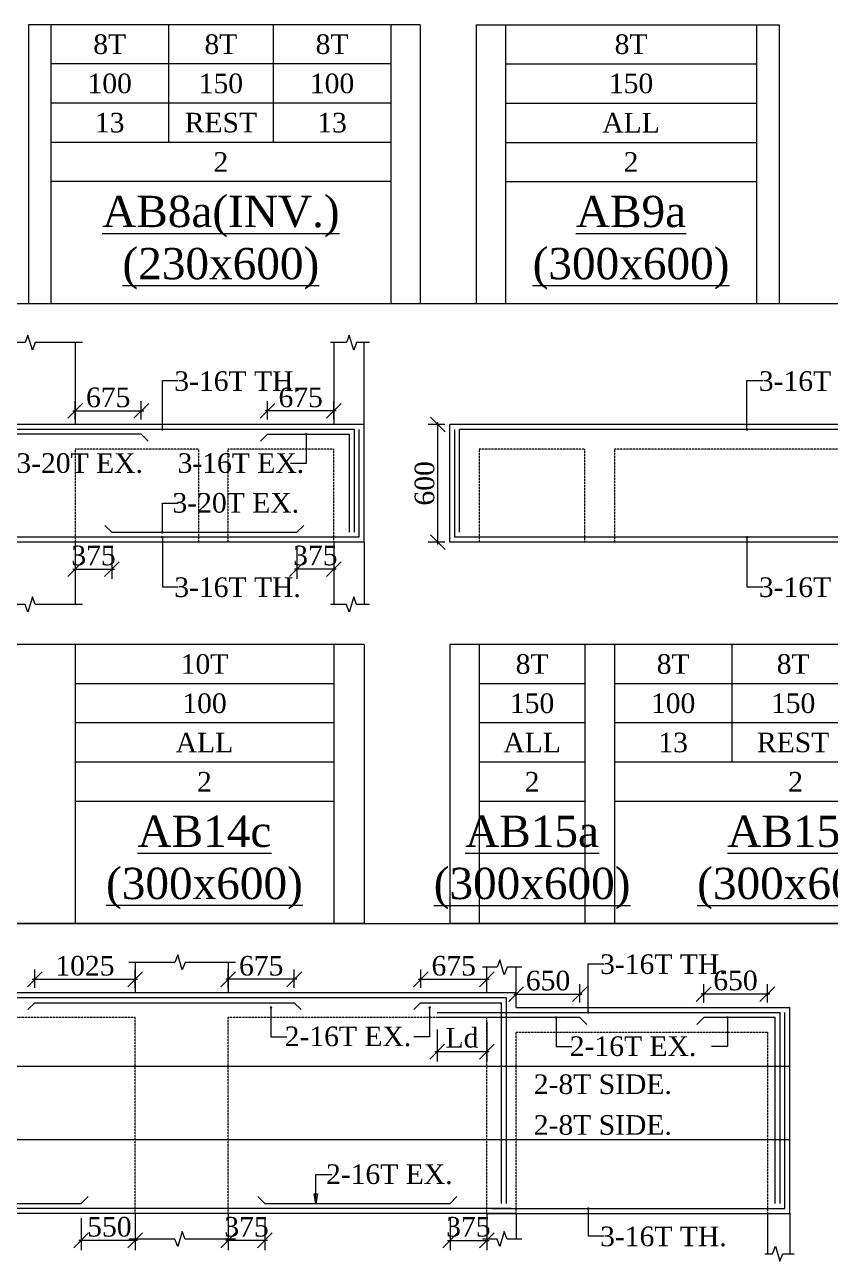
# Model space of a CAD drawing. Header units: inches. Extents: x 11017527 to 11245450, y -2821070 to -2693013.
# Drawn here: x 11077385 to 11085609, y -2780242 to -2767626 of the extents above; entities that cross this region are included whole.
import ezdxf
from ezdxf.enums import TextEntityAlignment as Align

# ---------------------------------------------------------------- set-up
doc = ezdxf.new("R2010")
doc.units = ezdxf.units.IN
doc.header["$LTSCALE"] = 0.5
doc.header["$MEASUREMENT"] = 0
doc.linetypes.add('HIDDEN', pattern=[9.525, 6.35, -3.175])
doc.layers.get('0').update_dxf_attribs({"lineweight": 0})
for name, color, linetype, lineweight in [('S-CUT OUT LINE', 9, 'Continuous', 9), ('S-DIM L.S.', 4, 'Continuous', 9), ('S-L.S.SECTION', 5, 'Continuous', 9), ('S-L.S.SLAB LINE', 8, 'HIDDEN', 5), ('S-L.S.STEEL', 6, 'Continuous', 15), ('S-SECTION MARK', 7, 'Continuous', 0), ('S-SHEET', 251, 'Continuous', 0), ('S-TEXT', 7, 'Continuous', 0), ('S-TEXT L.S. BEAM NO.', 30, 'Continuous', 5), ('S-TEXT. L.S.', 7, 'Continuous', 13)]:
    doc.layers.add(name, color=color, linetype=linetype, lineweight=lineweight)
doc.styles.add('135', font='arial.ttf', dxfattribs={"width": 0.8, "height": 135})
doc.styles.get("Standard").update_dxf_attribs({"font": 'times.ttf'})
doc.styles.add('TEXT', font='times.ttf')
doc.dimstyles.new('75', dxfattribs={"dimtxt": 135, "dimasz": 90, "dimexe": 0.1, "dimexo": 0.03, "dimgap": 0.09, "dimtad": 1, "dimdec": 0, "dimzin": 0, "dimdsep": 46, "dimtxsty": '135', "dimblk": 'ARCHTICK', "dimcen": 0.09, "dimclrd": 256, "dimclre": 256, "dimclrt": 256, "dimadec": 0, "dimazin": 0, "dimtfac": 1, "dimtdec": 0, "dimtofl": 0, "dimtmove": 1, "dimatfit": 3, "dimldrblk": 'DOTSMALL', "dimfxl": 1, "dimtolj": 1, "dimtzin": 0, "dimlwd": -1, "dimlwe": -1, "dimarcsym": 0})
doc.dimstyles.new('SETU_1', dxfattribs={"dimtxt": 200, "dimasz": 150, "dimexe": 100, "dimexo": 50, "dimgap": 35, "dimtad": 1, "dimdec": 0, "dimzin": 0, "dimdsep": 46, "dimtxsty": 'Standard', "dimblk": 'OBLIQUE', "dimcen": 150, "dimdle": 25, "dimclrd": 4, "dimclre": 7, "dimclrt": 256, "dimadec": 0, "dimazin": 0, "dimtfac": 1, "dimtdec": 0, "dimtofl": 0, "dimtmove": 1, "dimatfit": 3, "dimfxl": 1, "dimtolj": 1, "dimtzin": 0, "dimlwd": -1, "dimlwe": 5, "dimarcsym": 1})

# ---------------------------------------------------------------- blocks, each defined once
blk = doc.blocks.new('_Oblique')
at = {"color": 0, "linetype": 'ByBlock', "lineweight": -2}
blk.add_line((-0.5, -0.5), (0.5, 0.5), dxfattribs=at)
blk = doc.blocks.new('*D86')
at = {"layer": 'S-DIM L.S.', "color": 7, "lineweight": 5, "transparency": 16777216}
for p, q in [((11079864, -2771655), (11079864, -2771466)), ((11080539, -2771654), (11080539, -2771466))]:
    blk.add_line(p, q, dxfattribs=at)
at = {"layer": 'S-DIM L.S.', "color": 7, "transparency": 16777216}
blk.add_line((11080564, -2771566), (11079839, -2771566), dxfattribs=at)
at = {"layer": 'S-DIM L.S.', "color": 7, "transparency": 16777216, "xscale": 150, "yscale": 150, "zscale": 150, "rotation": 180}
blk.add_blockref('_Oblique', (11079864, -2771566), dxfattribs=at)
at = {"layer": 'S-DIM L.S.', "color": 7, "transparency": 16777216, "xscale": 150, "yscale": 150, "zscale": 150}
blk.add_blockref('_Oblique', (11080539, -2771566), dxfattribs=at)
at = {"layer": 'S-DIM L.S.', "transparency": 16777216, "insert": (11080202, -2771429), "char_height": 200, "attachment_point": 5, "style": 'TEXT'}
blk.add_mtext('\\A1;675', dxfattribs=at)
blk = doc.blocks.new('*D87')
at = {"layer": 'S-DIM L.S.', "color": 7, "lineweight": 5, "transparency": 16777216}
for p, q in [((11080164, -2772954), (11080164, -2773279)), ((11080539, -2772954), (11080539, -2773279))]:
    blk.add_line(p, q, dxfattribs=at)
at = {"layer": 'S-DIM L.S.', "color": 7, "transparency": 16777216}
blk.add_line((11080564, -2773179), (11080139, -2773179), dxfattribs=at)
at = {"layer": 'S-DIM L.S.', "color": 7, "transparency": 16777216, "xscale": 150, "yscale": 150, "zscale": 150, "rotation": 180}
blk.add_blockref('_Oblique', (11080164, -2773179), dxfattribs=at)
at = {"layer": 'S-DIM L.S.', "color": 7, "transparency": 16777216, "xscale": 150, "yscale": 150, "zscale": 150}
blk.add_blockref('_Oblique', (11080539, -2773179), dxfattribs=at)
at = {"layer": 'S-DIM L.S.', "transparency": 16777216, "insert": (11080352, -2773042), "char_height": 200, "attachment_point": 5, "style": 'TEXT'}
blk.add_mtext('\\A1;375', dxfattribs=at)
blk = doc.blocks.new('*D88')
at = {"layer": 'S-DIM L.S.', "color": 7, "lineweight": 5, "transparency": 16777216}
for p, q in [((11077900, -2771655), (11077900, -2771466)), ((11078575, -2771655), (11078575, -2771466))]:
    blk.add_line(p, q, dxfattribs=at)
at = {"layer": 'S-DIM L.S.', "color": 7, "transparency": 16777216}
blk.add_line((11077875, -2771566), (11078600, -2771566), dxfattribs=at)
at = {"layer": 'S-DIM L.S.', "color": 7, "transparency": 16777216, "xscale": 150, "yscale": 150, "zscale": 150, "rotation": 180}
blk.add_blockref('_Oblique', (11077900, -2771566), dxfattribs=at)
at = {"layer": 'S-DIM L.S.', "color": 7, "transparency": 16777216, "xscale": 150, "yscale": 150, "zscale": 150}
blk.add_blockref('_Oblique', (11078575, -2771566), dxfattribs=at)
at = {"layer": 'S-DIM L.S.', "transparency": 16777216, "insert": (11078237, -2771429), "char_height": 200, "attachment_point": 5, "style": 'TEXT'}
blk.add_mtext('\\A1;675', dxfattribs=at)
blk = doc.blocks.new('*D89')
at = {"layer": 'S-DIM L.S.', "color": 7, "lineweight": 5, "transparency": 16777216}
for p, q in [((11077900, -2772955), (11077900, -2773279)), ((11078275, -2772955), (11078275, -2773279))]:
    blk.add_line(p, q, dxfattribs=at)
at = {"layer": 'S-DIM L.S.', "color": 7, "transparency": 16777216}
blk.add_line((11077875, -2773179), (11078300, -2773179), dxfattribs=at)
at = {"layer": 'S-DIM L.S.', "color": 7, "transparency": 16777216, "xscale": 150, "yscale": 150, "zscale": 150, "rotation": 180}
blk.add_blockref('_Oblique', (11077900, -2773179), dxfattribs=at)
at = {"layer": 'S-DIM L.S.', "color": 7, "transparency": 16777216, "xscale": 150, "yscale": 150, "zscale": 150}
blk.add_blockref('_Oblique', (11078275, -2773179), dxfattribs=at)
at = {"layer": 'S-DIM L.S.', "transparency": 16777216, "insert": (11078087, -2773042), "char_height": 200, "attachment_point": 5, "style": 'TEXT'}
blk.add_mtext('\\A1;375', dxfattribs=at)
blk = doc.blocks.new('_ArchTick')
at = {"color": 0, "linetype": 'ByBlock', "const_width": 0.15}
blk.add_lwpolyline([(-0.5, -0.5), (0.5, 0.5)], dxfattribs=at)
blk = doc.blocks.new('*D99')
at = {"layer": 'S-DIM L.S.', "color": 6, "transparency": 16777216}
blk.add_line((11081603, -2772930), (11081603, -2771680), dxfattribs=at)
at = {"layer": 'S-DIM L.S.', "color": 7, "lineweight": 5, "transparency": 16777216}
for p, q in [((11081674, -2771705), (11081503, -2771705)), ((11081674, -2772905), (11081503, -2772905))]:
    blk.add_line(p, q, dxfattribs=at)
at = {"layer": 'S-DIM L.S.', "color": 6, "transparency": 16777216, "xscale": 150, "yscale": 150, "zscale": 150}
for p, rotation in [((11081603, -2771705), 90), ((11081603, -2772905), 270)]:
    blk.add_blockref('_Oblique', p, dxfattribs=dict(at, rotation=rotation))
at = {"layer": 'S-DIM L.S.', "transparency": 16777216, "insert": (11081467, -2772305), "char_height": 200, "attachment_point": 5, "rotation": 90, "style": 'TEXT'}
blk.add_mtext('\\A1;600', dxfattribs=at)
blk = doc.blocks.new('*D119')
at = {"layer": 'S-DIM L.S.', "color": 7, "lineweight": 5, "transparency": 16777216}
for p, q in [((11077487, -2777453), (11077487, -2777265)), ((11078512, -2777453), (11078512, -2777265))]:
    blk.add_line(p, q, dxfattribs=at)
at = {"layer": 'S-DIM L.S.', "color": 7, "transparency": 16777216}
blk.add_line((11077462, -2777365), (11078537, -2777365), dxfattribs=at)
at = {"layer": 'S-DIM L.S.', "color": 7, "transparency": 16777216, "xscale": 150, "yscale": 150, "zscale": 150, "rotation": 180}
blk.add_blockref('_Oblique', (11077487, -2777365), dxfattribs=at)
at = {"layer": 'S-DIM L.S.', "color": 7, "transparency": 16777216, "xscale": 150, "yscale": 150, "zscale": 150}
blk.add_blockref('_Oblique', (11078512, -2777365), dxfattribs=at)
at = {"layer": 'S-DIM L.S.', "transparency": 16777216, "insert": (11077999, -2777228), "char_height": 200, "attachment_point": 5, "style": 'TEXT'}
blk.add_mtext('\\A1;1025', dxfattribs=at)
blk = doc.blocks.new('*D120')
at = {"layer": 'S-DIM L.S.', "color": 7, "lineweight": 5, "transparency": 16777216}
for p, q in [((11077962, -2779803), (11077962, -2780128)), ((11078512, -2779803), (11078512, -2780128))]:
    blk.add_line(p, q, dxfattribs=at)
at = {"layer": 'S-DIM L.S.', "color": 7, "transparency": 16777216}
blk.add_line((11078537, -2780028), (11077937, -2780028), dxfattribs=at)
at = {"layer": 'S-DIM L.S.', "color": 7, "transparency": 16777216, "xscale": 150, "yscale": 150, "zscale": 150, "rotation": 180}
blk.add_blockref('_Oblique', (11077962, -2780028), dxfattribs=at)
at = {"layer": 'S-DIM L.S.', "color": 7, "transparency": 16777216, "xscale": 150, "yscale": 150, "zscale": 150}
blk.add_blockref('_Oblique', (11078512, -2780028), dxfattribs=at)
at = {"layer": 'S-DIM L.S.', "transparency": 16777216, "insert": (11078249, -2779891), "char_height": 200, "attachment_point": 5, "style": 'TEXT'}
blk.add_mtext('\\A1;550', dxfattribs=at)
blk = doc.blocks.new('*D121')
at = {"layer": 'S-DIM L.S.', "color": 7, "lineweight": 5, "transparency": 16777216}
for p, q in [((11079462, -2777453), (11079462, -2777265)), ((11080137, -2777453), (11080137, -2777265))]:
    blk.add_line(p, q, dxfattribs=at)
at = {"layer": 'S-DIM L.S.', "color": 7, "transparency": 16777216}
blk.add_line((11080162, -2777365), (11079437, -2777365), dxfattribs=at)
at = {"layer": 'S-DIM L.S.', "color": 7, "transparency": 16777216, "xscale": 150, "yscale": 150, "zscale": 150, "rotation": 180}
blk.add_blockref('_Oblique', (11079462, -2777365), dxfattribs=at)
at = {"layer": 'S-DIM L.S.', "color": 7, "transparency": 16777216, "xscale": 150, "yscale": 150, "zscale": 150}
blk.add_blockref('_Oblique', (11080137, -2777365), dxfattribs=at)
at = {"layer": 'S-DIM L.S.', "transparency": 16777216, "insert": (11079799, -2777228), "char_height": 200, "attachment_point": 5, "style": 'TEXT'}
blk.add_mtext('\\A1;675', dxfattribs=at)
blk = doc.blocks.new('*D122')
at = {"layer": 'S-DIM L.S.', "color": 7, "lineweight": 5, "transparency": 16777216}
for p, q in [((11079462, -2779803), (11079462, -2780128)), ((11079837, -2779803), (11079837, -2780128))]:
    blk.add_line(p, q, dxfattribs=at)
at = {"layer": 'S-DIM L.S.', "color": 7, "transparency": 16777216}
blk.add_line((11079862, -2780028), (11079437, -2780028), dxfattribs=at)
at = {"layer": 'S-DIM L.S.', "color": 7, "transparency": 16777216, "xscale": 150, "yscale": 150, "zscale": 150, "rotation": 180}
blk.add_blockref('_Oblique', (11079462, -2780028), dxfattribs=at)
at = {"layer": 'S-DIM L.S.', "color": 7, "transparency": 16777216, "xscale": 150, "yscale": 150, "zscale": 150}
blk.add_blockref('_Oblique', (11079837, -2780028), dxfattribs=at)
at = {"layer": 'S-DIM L.S.', "transparency": 16777216, "insert": (11079649, -2779891), "char_height": 200, "attachment_point": 5, "style": 'TEXT'}
blk.add_mtext('\\A1;375', dxfattribs=at)
blk = doc.blocks.new('*D123')
at = {"layer": 'S-DIM L.S.', "color": 7, "lineweight": 5, "transparency": 16777216}
for p, q in [((11081427, -2777453), (11081427, -2777265)), ((11082102, -2777453), (11082102, -2777265))]:
    blk.add_line(p, q, dxfattribs=at)
at = {"layer": 'S-DIM L.S.', "color": 7, "transparency": 16777216}
blk.add_line((11081402, -2777365), (11082127, -2777365), dxfattribs=at)
at = {"layer": 'S-DIM L.S.', "color": 7, "transparency": 16777216, "xscale": 150, "yscale": 150, "zscale": 150, "rotation": 180}
blk.add_blockref('_Oblique', (11081427, -2777365), dxfattribs=at)
at = {"layer": 'S-DIM L.S.', "color": 7, "transparency": 16777216, "xscale": 150, "yscale": 150, "zscale": 150}
blk.add_blockref('_Oblique', (11082102, -2777365), dxfattribs=at)
at = {"layer": 'S-DIM L.S.', "transparency": 16777216, "insert": (11081764, -2777228), "char_height": 200, "attachment_point": 5, "style": 'TEXT'}
blk.add_mtext('\\A1;675', dxfattribs=at)
blk = doc.blocks.new('*D124')
at = {"layer": 'S-DIM L.S.', "color": 7, "lineweight": 5, "transparency": 16777216}
for p, q in [((11081727, -2779803), (11081727, -2780128)), ((11082102, -2779803), (11082102, -2780128))]:
    blk.add_line(p, q, dxfattribs=at)
at = {"layer": 'S-DIM L.S.', "color": 7, "transparency": 16777216}
blk.add_line((11081702, -2780028), (11082127, -2780028), dxfattribs=at)
at = {"layer": 'S-DIM L.S.', "color": 7, "transparency": 16777216, "xscale": 150, "yscale": 150, "zscale": 150, "rotation": 180}
blk.add_blockref('_Oblique', (11081727, -2780028), dxfattribs=at)
at = {"layer": 'S-DIM L.S.', "color": 7, "transparency": 16777216, "xscale": 150, "yscale": 150, "zscale": 150}
blk.add_blockref('_Oblique', (11082102, -2780028), dxfattribs=at)
at = {"layer": 'S-DIM L.S.', "transparency": 16777216, "insert": (11081914, -2779891), "char_height": 200, "attachment_point": 5, "style": 'TEXT'}
blk.add_mtext('\\A1;375', dxfattribs=at)
blk = doc.blocks.new('*D125')
at = {"layer": 'S-DIM L.S.', "color": 7, "lineweight": 5, "transparency": 16777216}
for p, q in [((11084316, -2777603), (11084316, -2777415)), ((11084966, -2777603), (11084966, -2777415))]:
    blk.add_line(p, q, dxfattribs=at)
at = {"layer": 'S-DIM L.S.', "color": 7, "transparency": 16777216}
blk.add_line((11084991, -2777515), (11084291, -2777515), dxfattribs=at)
at = {"layer": 'S-DIM L.S.', "color": 7, "transparency": 16777216, "xscale": 150, "yscale": 150, "zscale": 150, "rotation": 180}
blk.add_blockref('_Oblique', (11084316, -2777515), dxfattribs=at)
at = {"layer": 'S-DIM L.S.', "color": 7, "transparency": 16777216, "xscale": 150, "yscale": 150, "zscale": 150}
blk.add_blockref('_Oblique', (11084966, -2777515), dxfattribs=at)
at = {"layer": 'S-DIM L.S.', "transparency": 16777216, "insert": (11084641, -2777378), "char_height": 200, "attachment_point": 5, "style": 'TEXT'}
blk.add_mtext('\\A1;650', dxfattribs=at)
blk = doc.blocks.new('*D126')
at = {"layer": 'S-DIM L.S.', "color": 7, "lineweight": 5, "transparency": 16777216}
for p, q in [((11082402, -2777603), (11082402, -2777415)), ((11083052, -2777603), (11083052, -2777415))]:
    blk.add_line(p, q, dxfattribs=at)
at = {"layer": 'S-DIM L.S.', "color": 7, "transparency": 16777216}
blk.add_line((11082377, -2777515), (11083077, -2777515), dxfattribs=at)
at = {"layer": 'S-DIM L.S.', "color": 7, "transparency": 16777216, "xscale": 150, "yscale": 150, "zscale": 150, "rotation": 180}
blk.add_blockref('_Oblique', (11082402, -2777515), dxfattribs=at)
at = {"layer": 'S-DIM L.S.', "color": 7, "transparency": 16777216, "xscale": 150, "yscale": 150, "zscale": 150}
blk.add_blockref('_Oblique', (11083052, -2777515), dxfattribs=at)
at = {"layer": 'S-DIM L.S.', "transparency": 16777216, "insert": (11082727, -2777379), "char_height": 200, "attachment_point": 5, "style": 'TEXT'}
blk.add_mtext('\\A1;650', dxfattribs=at)
blk = doc.blocks.new('*D382')
at = {"layer": 'S-DIM L.S.', "color": 7, "lineweight": 5, "transparency": 16777216}
for p, q in [((11082102, -2777803), (11082102, -2778203)), ((11081595, -2777878), (11081595, -2778203))]:
    blk.add_line(p, q, dxfattribs=at)
at = {"layer": 'S-DIM L.S.', "color": 7, "transparency": 16777216}
blk.add_line((11081570, -2778103), (11082127, -2778103), dxfattribs=at)
at = {"layer": 'S-DIM L.S.', "color": 7, "transparency": 16777216, "xscale": 150, "yscale": 150, "zscale": 150, "rotation": 180}
blk.add_blockref('_Oblique', (11081595, -2778103), dxfattribs=at)
at = {"layer": 'S-DIM L.S.', "color": 7, "transparency": 16777216, "xscale": 150, "yscale": 150, "zscale": 150}
blk.add_blockref('_Oblique', (11082102, -2778103), dxfattribs=at)
at = {"layer": 'S-DIM L.S.', "transparency": 16777216, "insert": (11081849, -2777963), "char_height": 200, "attachment_point": 5, "style": 'TEXT'}
blk.add_mtext('\\A1;Ld', dxfattribs=at)

msp = doc.modelspace()

# ---------------------------------------------------------------- linework, layer by layer
at = {"layer": 'S-CUT OUT LINE'}
for points, elevation in [([(11077974.769, -2770868.186), (11077490.48, -2770868.179), (11077462.51, -2770945.027), (11077415.833, -2770791.331), (11077387.862, -2770868.179), (11076917.249, -2770868.158)], -0.011), ([(11080905.101, -2770868.178), (11080771.636, -2770868.178), (11080743.666, -2770945.026), (11080696.989, -2770791.331), (11080669.019, -2770868.178), (11080506.504, -2770868.069)], 0.006), ([(11077974.769, -2773540.955), (11077490.48, -2773540.948), (11077462.51, -2773464.1), (11077415.833, -2773617.796), (11077387.862, -2773540.948), (11076917.249, -2773540.928)], -0.011), ([(11080905.101, -2773540.948), (11080771.636, -2773540.948), (11080743.666, -2773464.1), (11080696.989, -2773617.795), (11080669.019, -2773540.948), (11080506.504, -2773540.838)], 0.006), ([(11079536.715, -2777191.986), (11079021.168, -2777191.986), (11078993.198, -2777268.834), (11078946.521, -2777115.139), (11078918.551, -2777191.986), (11078448.728, -2777191.986)], 0.033), ([(11082458.607, -2777241.89), (11082308.733, -2777241.89), (11082280.763, -2777318.738), (11082234.086, -2777165.043), (11082206.116, -2777241.89), (11082059.136, -2777241.89)], 0.041), ([(11079536.715, -2780014.756), (11079021.168, -2780014.756), (11078993.198, -2779937.908), (11078946.521, -2780091.603), (11078918.551, -2780014.756), (11078448.728, -2780014.756)], 0.033), ([(11082458.607, -2780014.804), (11082308.733, -2780014.804), (11082280.763, -2779937.956), (11082234.086, -2780091.652), (11082206.116, -2780014.804), (11082059.136, -2780014.804)], 0.041), ([(11084941.609, -2780164.708), (11085020.15, -2780164.708), (11085048.12, -2780087.86), (11085094.797, -2780241.555), (11085122.768, -2780164.708), (11085238.71, -2780164.708)], 0.033)]:
    msp.add_lwpolyline(points, dxfattribs=dict(at, elevation=elevation))
at = {"layer": 'S-L.S.SECTION', "color": 1}
for p, q in [((11077899.769, -2770868.186, -0.002), (11077899.769, -2771704.571, -0.002)), ((11080539.027, -2770868.069, 0.003), (11080539.027, -2771704.453, 0.003)), ((11080849.769, -2771704.563, 0.003), (11080849.769, -2770868.178, 0.003)), ((11077899.769, -2772904.571, -0.002), (11077899.769, -2773540.955, -0.002)), ((11080539.027, -2772904.453, 0.003), (11080539.027, -2773540.838, 0.003)), ((11080849.769, -2772904.563, 0.003), (11080849.769, -2773540.948, 0.003)), ((11078511.715, -2777191.986, 0.004), (11078511.715, -2777503.371, 0.004)), ((11079461.715, -2777191.986, 0.01), (11079461.715, -2777503.371, 0.01)), ((11082101.715, -2777503.371, 0.02), (11082101.715, -2777241.938, 0.008)), ((11082401.715, -2777503.371, 0.02), (11082401.715, -2777241.938, 0.008)), ((11078511.715, -2779753.371, 0.031), (11078511.715, -2780014.756, 0.004)), ((11079461.715, -2779753.371, 0.036), (11079461.715, -2780014.756, 0.01)), ((11082101.715, -2779753.371, 0.034), (11082101.715, -2780014.756, 0.008)), ((11082401.715, -2779753.371, 0.034), (11082401.715, -2780014.756, 0.008)), ((11084966.132, -2779753.384, 0.076), (11084966.132, -2780164.708, 0.033)), ((11085196.132, -2779753.336, 0.042), (11085196.132, -2780164.66, -0.001))]:
    msp.add_line(p, q, dxfattribs=at)
at = {"layer": 'S-L.S.SECTION', "color": 5}
for p, q in [((11080849.769, -2771704.563, -0.013), (11074969.769, -2771704.55, -0.002)), ((11080849.769, -2772904.563, 0.003), (11080849.769, -2771704.563, 0.003)), ((11095065.344, -2771704.603, -0.016), (11081724.344, -2771704.603, 0.024)), ((11081724.344, -2772904.603, 0), (11081724.344, -2771704.603, 0)), ((11080849.769, -2772904.563, -0.013), (11075569.769, -2772904.563, 0.003)), ((11095065.344, -2772904.603, -0.017), (11081724.344, -2772904.603, 0.024)), ((11082401.715, -2777503.371, 0.008), (11068641.715, -2777503.371, 0.008)), ((11082401.715, -2777653.453, 0.026), (11082401.715, -2777503.371, 0.025)), ((11082401.715, -2777653.405, -0.019), (11085196.132, -2777653.373, -0.027)), ((11085196.132, -2779753.336, 0.042), (11085196.132, -2777653.373, -0.027)), ((11082401.715, -2779753.371, 0.035), (11068641.715, -2779753.371, 0.034)), ((11082101.715, -2779753.371, 0.051), (11085196.132, -2779753.336, 0.042))]:
    msp.add_line(p, q, dxfattribs=at)
at = {"layer": 'S-L.S.SLAB LINE', "linetype": 'HIDDEN', "ltscale": 0.8}
for p, q in [((11079159.769, -2771954.568, -0.016), (11077899.769, -2771954.571, -0.008)), ((11077899.769, -2771954.571, -0.019), (11077899.769, -2772904.571, -0.019)), ((11079159.769, -2771954.568, -0.019), (11079159.769, -2772904.571, -0.019)), ((11080539.023, -2771954.565, -0.025), (11079459.769, -2771954.567, -0.018)), ((11079459.769, -2771954.567, -0.025), (11079459.769, -2772904.577, -0.025)), ((11080539.023, -2772904.453, 0.003), (11080539.023, -2771954.565, 0.003)), ((11083104.344, -2771954.604, -0.005), (11082024.344, -2771954.604, -0.002)), ((11082024.344, -2771954.604, 0), (11082024.344, -2772904.603, 0)), ((11083104.344, -2772904.603, 0), (11083104.344, -2771954.604, 0)), ((11087054.344, -2771954.604, -0.018), (11083404.344, -2771954.604, -0.006)), ((11083404.344, -2771954.604, 0), (11083404.344, -2772904.603, 0)), ((11078511.715, -2777753.369, 0.038), (11074491.715, -2777753.372, 0.04)), ((11078511.715, -2779753.371, 0.031), (11078511.715, -2777753.369, 0.007)), ((11082101.715, -2777753.366, 0.036), (11079461.715, -2777753.368, 0.037)), ((11079461.715, -2779753.371, 0.031), (11079461.715, -2777753.368, 0.007)), ((11082101.715, -2779753.371, 0.051), (11082101.715, -2777753.366, 0.027)), ((11082401.715, -2777903.409, -0.009), (11084966.132, -2777903.377, 0.008)), ((11082401.715, -2779753.419, 0.056), (11082401.715, -2777903.457, -0.01)), ((11084966.132, -2777903.377, -0.007), (11084966.132, -2779753.336, 0.059))]:
    msp.add_line(p, q, dxfattribs=at)
at = {"layer": 'S-L.S.STEEL', "color": 1}
for p, q in [((11080749.769, -2771754.563, -0.013), (11075069.769, -2771754.55, -0.002)), ((11080749.769, -2772804.563, 0.003), (11080749.769, -2771754.563, 0.003)), ((11080799.769, -2772854.563, 0.003), (11080799.769, -2771754.563, 0.003)), ((11081774.344, -2772854.603, 0), (11081774.344, -2771754.603, 0)), ((11094965.344, -2771754.603, -0.016), (11081824.344, -2771754.603, 0.024)), ((11081824.344, -2772804.603, 0), (11081824.344, -2771754.603, 0)), ((11080799.769, -2772854.563, -0.013), (11074463.387, -2772854.548, -0.001)), ((11095015.344, -2772854.603, -0.016), (11081774.344, -2772854.603, 0.024)), ((11082301.715, -2777553.371, 0.009), (11068741.715, -2777553.371, 0.008)), ((11082301.715, -2779653.371, 0.051), (11082301.715, -2777553.371, 0.025)), ((11081595.332, -2777703.415, -0.016), (11085096.132, -2777703.373, -0.027)), ((11085096.132, -2779653.336, 0.042), (11085096.132, -2777703.373, -0.027)), ((11085146.132, -2779703.336, 0.042), (11085146.132, -2777703.373, -0.027)), ((11082401.715, -2778253.371, 0.026), (11068641.715, -2778253.371, 0.024)), ((11085196.132, -2778253.342, 0.04), (11082101.715, -2778253.373, 0.024)), ((11082401.715, -2779003.371, 0.026), (11068641.715, -2779003.371, 0.024)), ((11085196.132, -2779003.304, 0.04), (11082101.715, -2779003.273, 0.024)), ((11082351.715, -2779703.371, 0.035), (11068691.715, -2779703.371, 0.034)), ((11082151.715, -2779703.371, 0.051), (11085146.132, -2779703.336, 0.042))]:
    msp.add_line(p, q, dxfattribs=at)
at = {"layer": 'S-L.S.STEEL'}
for p, q in [((11078574.769, -2771804.565, -0.032), (11075119.769, -2771804.54, -0.084)), ((11078574.769, -2771804.565, -0.019), (11078645.777, -2771875.573, -0.019)), ((11079864.023, -2771804.512, -0.007), (11079793.014, -2771875.521, -0.007)), ((11079864.023, -2771804.512, -0.02), (11080699.769, -2771804.563, -0.014)), ((11080699.769, -2772804.563, 0.003), (11080699.769, -2771804.563, 0.003)), ((11078274.769, -2772804.571, 0.006), (11078203.76, -2772733.562, 0.006)), ((11078274.769, -2772804.571, -0.019), (11080164.023, -2772804.453, 0.003)), ((11080164.023, -2772804.453, 0.02), (11080235.032, -2772733.445, 0.02)), ((11077486.715, -2777603.286, 0.003), (11077415.706, -2777674.295, 0.003)), ((11077486.715, -2777603.304, -0.077), (11080136.715, -2777603.313, -0.12)), ((11080136.715, -2777603.383, 0.003), (11080207.723, -2777674.391, 0.003)), ((11081426.715, -2777603.383, 0.003), (11081355.706, -2777674.391, 0.003)), ((11081426.715, -2777603.318, -0.141), (11082251.715, -2777603.321, -0.155)), ((11082251.715, -2779653.169, 0.051), (11082251.715, -2777603.321, 0.025)), ((11083051.715, -2777753.416, -0.025), (11081595.332, -2777753.408, -0.034)), ((11083051.715, -2777753.416, -0.027), (11083122.723, -2777824.425, -0.027)), ((11084316.132, -2777753.364, -0.008), (11084245.123, -2777824.373, -0.008)), ((11085046.132, -2777753.373, -0.027), (11084316.132, -2777753.364, -0.022)), ((11085046.132, -2779653.336, 0.042), (11085046.132, -2777753.373, -0.027)), ((11077961.802, -2779653.187, 0.036), (11078032.723, -2779582.266, 0.036)), ((11079836.715, -2779653.179, 0.068), (11079765.781, -2779582.246, 0.068)), ((11081726.723, -2779653.171, 0.068), (11081797.648, -2779582.246, 0.068)), ((11075041.639, -2779653.199, 0.053), (11077961.802, -2779653.187, 0.072)), ((11079836.715, -2779653.179, 0.085), (11081726.723, -2779653.171, 0.098))]:
    msp.add_line(p, q, dxfattribs=at)
at = {"layer": 'S-SHEET'}
for p, q in [((11081422.034, -2767625.897, 0.044), (11077422.035, -2767625.862, 0.044)), ((11077422.035, -2767625.862, 0.027), (11077422.035, -2770471.65, 0.027)), ((11077652.035, -2767625.862, 0.044), (11077652.035, -2770471.65, 0.044)), ((11078852.035, -2767625.862, 0.044), (11078852.035, -2768825.877, 0.044)), ((11079922.033, -2767625.907, 0.013), (11079922.033, -2768825.892, 0.013)), ((11081122.033, -2767625.907, 0.013), (11081122.033, -2770471.695, 0.013)), ((11081422.034, -2767625.897, 0.032), (11081422.034, -2770471.684, 0.032)), ((11081992.307, -2767625.838, 0.056), (11085086.724, -2767625.803, 0.047)), ((11081992.307, -2767625.838, 0.044), (11081992.307, -2770471.625, 0.044)), ((11082292.307, -2767625.838, 0.032), (11082292.307, -2770471.625, 0.032)), ((11084856.724, -2767625.803, 0.047), (11084856.724, -2770471.59, 0.047)), ((11085086.724, -2767625.803, 0.03), (11085086.724, -2770471.59, 0.03)), ((11081122.033, -2768025.907, 0.023), (11077652.035, -2768025.862, 0.044)), ((11082292.307, -2768025.838, 0.041), (11084856.724, -2768025.803, 0.047)), ((11081122.033, -2768425.907, 0.023), (11077652.035, -2768425.862, 0.044)), ((11082292.307, -2768425.838, 0.041), (11084856.724, -2768425.803, 0.047)), ((11081122.033, -2768825.907, 0.023), (11077652.035, -2768825.862, 0.044)), ((11082292.307, -2768825.838, 0.041), (11084856.724, -2768825.803, 0.047)), ((11081122.033, -2769225.907, 0.023), (11077652.035, -2769225.862, 0.044)), ((11082292.307, -2769225.838, 0.041), (11084856.724, -2769225.803, 0.047)), ((11057421.852, -2770471.59, 0.001), (11115101.842, -2770471.59, 0.001)), ((11081422.034, -2770471.684, 0.044), (11077422.035, -2770471.65, 0.044)), ((11081992.307, -2770471.625, 0.056), (11085086.724, -2770471.59, 0.047)), ((11080849.769, -2773949.563, 0.003), (11074969.769, -2773949.55, 0.015)), ((11077899.769, -2773949.571, 0.003), (11077899.769, -2776795.358, 0.003)), ((11080539.027, -2773949.453, 0.003), (11080539.027, -2776795.241, 0.003)), ((11080849.769, -2773949.563, 0.003), (11080849.769, -2776795.35, 0.003)), ((11095065.344, -2773949.603, 0), (11081724.344, -2773949.603, 0.041)), ((11081724.344, -2773949.603, 0.017), (11081724.344, -2776795.391, 0.017)), ((11081724.344, -2773949.603, 0.029), (11081724.344, -2776795.391, 0.029)), ((11082024.344, -2773949.603, 0), (11082024.344, -2776795.391, 0)), ((11083104.344, -2773949.603, 0.017), (11083104.344, -2776795.391, 0.017)), ((11083104.344, -2773949.603, 0.029), (11083104.344, -2776795.391, 0.029)), ((11083404.344, -2773949.603, 0), (11083404.344, -2776795.391, 0)), ((11084604.344, -2773949.603, 0), (11084604.344, -2775149.603, 0)), ((11080539.027, -2774349.453, 0.02), (11077899.769, -2774349.571, 0.015)), ((11083104.344, -2774349.603, 0.011), (11082024.344, -2774349.603, 0.01)), ((11087054.344, -2774349.603, 0.016), (11083404.344, -2774349.603, 0.011)), ((11080539.027, -2774749.453, 0.02), (11077899.769, -2774749.571, 0.015)), ((11083104.344, -2774749.603, 0.011), (11082024.344, -2774749.603, 0.01)), ((11087054.344, -2774749.603, 0.016), (11083404.344, -2774749.603, 0.011)), ((11080539.027, -2775149.453, 0.02), (11077899.769, -2775149.571, 0.015)), ((11083104.344, -2775149.603, 0.011), (11082024.344, -2775149.603, 0.01)), ((11087054.344, -2775149.603, 0.016), (11083404.344, -2775149.603, 0.011)), ((11080539.027, -2775549.453, 0.02), (11077899.769, -2775549.571, 0.015)), ((11083104.344, -2775549.603, 0.011), (11082024.344, -2775549.603, 0.01)), ((11087054.344, -2775549.603, 0.016), (11083404.344, -2775549.603, 0.011)), ((11057421.852, -2776795.35, 0.003), (11115101.842, -2776795.35, 0.003)), ((11080849.769, -2776795.35, 0.003), (11074969.769, -2776795.337, 0.015)), ((11095065.344, -2776795.391, 0), (11081724.344, -2776795.391, 0.041))]:
    msp.add_line(p, q, dxfattribs=at)

# ---------------------------------------------------------------- texts
at = {"layer": 'S-TEXT', "char_height": 200, "attachment_point": 5, "style": 'TEXT'}
for s, insert, width in [('8T', (11078252.035, -2767825.871, 0.043), 1200), ('8T', (11079387.202, -2767825.882, 0.049), 1069.66065), ('8T', (11080522.033, -2767825.916, 0.013), 1200), ('8T', (11083574.515, -2767825.805, 0.045), 2564.41704), ('\\pxt9.000002;100', (11078252.035, -2768225.871, 0.044), 1200), ('\\pxt9.000002;150', (11079387.202, -2768225.886, 0.038), 1069.66065), ('\\pxt9.000002;100', (11080522.033, -2768225.916, 0.014), 1200), ('\\pxt9.000002;150', (11083574.515, -2768225.805, 0.047), 2564.41704), ('13', (11078252.035, -2768625.871, 0.044), 1200), ('REST', (11079387.202, -2768625.886, 0.039), 1069.66065), ('13', (11080522.033, -2768625.916, 0.014), 1200), ('ALL', (11083574.515, -2768625.815, 0.047), 2564.41704), ('2', (11079387.034, -2769025.871, 0.044), 3469.99749), ('2', (11083574.515, -2769025.799, 0.046), 2564.41704), ('10T', (11079220.347, -2774149.552, 0.004), 2637.36021), ('8T', (11082564.344, -2774149.588, 0.042), 1080), ('8T', (11084004.344, -2774149.603, 0.021), 1200), ('8T', (11085229.344, -2774149.588, 0.033), 1249.99999), ('\\pxt9.000002;100', (11079220.347, -2774549.497, 0.009), 2637.36021), ('\\pxt9.000002;150', (11082564.344, -2774549.573, 0.033), 1080), ('\\pt2025;100', (11084004.344, -2774549.603, 0.022), 1200), ('\\pxt9.000002;150', (11085229.344, -2774549.573, 0.024), 1249.99999), ('ALL', (11079219.398, -2774949.496, 0.007), 2639.25858), ('ALL', (11082564.344, -2774949.588, 0.022), 1080), ('13', (11084004.344, -2774949.603, 0.021), 1200), ('REST', (11085229.344, -2774949.573, 0.024), 1249.99999), ('2', (11079219.398, -2775349.502, 0.013), 2639.25858), ('2', (11082564.344, -2775349.588, 0.027), 1080), ('2', (11085254.344, -2775349.588, 0.03), 3599.99999)]:
    msp.add_mtext(s, dxfattribs=dict(at, insert=insert, width=width))
at = {"layer": 'S-TEXT L.S. BEAM NO.', "color": 7, "linetype": 'ByBlock', "insert": (11079387.034, -2769848.762, 0.032), "char_height": 319.2745, "width": 3469.99749, "attachment_point": 5, "style": 'TEXT'}
msp.add_mtext('{\\LAB8a(INV.)\\P(230x600)}', dxfattribs=at)
at = {"layer": 'S-TEXT L.S. BEAM NO.', "linetype": 'ByBlock', "char_height": 319.2745, "attachment_point": 5, "style": 'TEXT'}
for s, insert, width in [('{\\LAB9a\\P(300x600)}', (11083574.515, -2769848.699, 0.042), 2564.41704), ('{\\LAB14c\\P(300x600)}', (11079219.398, -2776172.391, 0.01), 2639.25858), ('{\\LAB15a\\P(300x600)}', (11082564.344, -2776172.482, 0.035), 1080), ('{\\LAB15b\\P(300x600)}', (11085254.344, -2776172.482, 0.027), 3599.99999)]:
    msp.add_mtext(s, dxfattribs=dict(at, insert=insert, width=width))
at = {"layer": 'S-TEXT. L.S.', "style": 'TEXT'}
for s, p in [('3-16T TH.', (11079557.284, -2771361.368, -0.039)), ('3-16T TH.', (11085525.132, -2771361.409, -0.023)), ('3-20T EX.', (11077945.202, -2772197.982, -0.043)), ('3-16T EX.', (11079591.202, -2772197.982, -0.043)), ('3-20T EX.', (11079539.152, -2772603.704, -0.039)), ('3-16T TH.', (11079557.284, -2773464.045, -0.039)), ('3-16T TH.', (11085525.132, -2773464.085, -0.023)), ('3-16T TH.', (11083904.873, -2777310.213, -0.015)), ('2-16T EX.', (11080684.58, -2778046.781, 0.03)), ('2-16T EX.', (11083594.989, -2778146.827, -0.019)), ('2-8T SIDE.', (11083286.382, -2778535.445, 0)), ('2-8T SIDE.', (11083286.382, -2778950.928, 0)), ('2-16T EX.', (11081106.493, -2779452.512, 0.066)), ('3-16T TH.', (11083904.873, -2780087.743, 0.022))]:
    msp.add_text(s, height=200, dxfattribs=at).set_placement(p, align=Align.CENTER)

# ---------------------------------------------------------------- dimensions: what is measured, and where the dimension line sits
at = {"layer": 'S-DIM L.S.'}
for base, p1, p2, override, picture, middle in [((11078574.769, -2771566.413, 0.032), (11077899.769, -2771704.571, 0.016), (11078574.769, -2771704.565, -0.019), {"dimtxsty": 'TEXT', "dimblk": 'Oblique', "dimclrd": 7, "dimarcsym": 1}, '*D88', (11078237.269, -2771429.394, 0.032)), ((11079461.715, -2777365.135, 0.004), (11080136.715, -2777503.371, 0.008), (11079461.715, -2777503.371, 0.01), {"dimtxsty": 'TEXT', "dimblk": 'Oblique', "dimclrd": 7}, '*D121', (11079799.215, -2777228.116, 0.004)), ((11083051.715, -2777515.265, -0.025), (11082401.715, -2777653.408, -0.025), (11083051.715, -2777653.416, -0.027), {"dimtxsty": 'TEXT', "dimblk": 'Oblique', "dimclrd": 7, "dimarcsym": 1}, '*D126', (11082726.715, -2777378.534, -0.025))]:
    dim = msp.add_linear_dim(base=base, p1=p1, p2=p2, dimstyle='SETU_1', override=override, dxfattribs=at)
    dim.commit()
    dim.dimension.update_dxf_attribs({"geometry": picture, "text_midpoint": middle})
for base, p1, p2, override, picture, middle in [((11079864.023, -2771566.36, 0.02), (11080539.023, -2771704.453, 0.02), (11079864.023, -2771704.512, -0.007), {"dimtxsty": 'TEXT', "dimblk": 'Oblique', "dimclrd": 7, "dimarcsym": 1}, '*D86', (11080201.523, -2771429.342, 0.02)), ((11078511.715, -2777365.135, 0.004), (11077486.715, -2777503.275, 0.004), (11078511.715, -2777503.275, 0.01), {"dimtxsty": 'TEXT', "dimblk": 'Oblique', "dimclrd": 7}, '*D119', (11077999.215, -2777228.404, 0.004)), ((11082101.715, -2777365.135, 0.004), (11081426.715, -2777503.371, 0.008), (11082101.715, -2777503.371, 0.01), {"dimtxsty": 'TEXT', "dimblk": 'Oblique', "dimclrd": 7}, '*D123', (11081764.215, -2777228.116, 0.004)), ((11084316.132, -2777515.222, -0.009), (11084966.132, -2777653.373, -0.009), (11084316.132, -2777653.364, -0.008), {"dimtxsty": 'TEXT', "dimblk": 'Oblique', "dimclrd": 7, "dimarcsym": 1}, '*D125', (11084641.132, -2777378.491, -0.009))]:
    dim = msp.add_linear_dim(base=base, p1=p1, p2=p2, angle=180, dimstyle='SETU_1', override=override, dxfattribs=at)
    dim.commit()
    dim.dimension.update_dxf_attribs({"geometry": picture, "text_midpoint": middle})
at = {"layer": 'S-DIM L.S.', "color": 7}
dim = msp.add_linear_dim(base=(11081603.431, -2771704.603, 0), p1=(11081724.344, -2772904.603, 0), p2=(11081724.344, -2771704.603, 0), angle=90, dimstyle='SETU_1', override={"dimlfac": 0.5, "dimtxsty": 'TEXT', "dimclrd": 6, "dimarcsym": 1}, dxfattribs=at)
dim.commit()
dim.dimension.update_dxf_attribs({"geometry": '*D99', "text_midpoint": (11081466.7, -2772304.603, 0)})
at = {"layer": 'S-DIM L.S.'}
for base, p1, p2, override, picture, middle in [((11078274.769, -2773179.307, 0.032), (11077899.769, -2772904.571, 0.016), (11078274.769, -2772904.571, 0.006), {"dimtxsty": 'TEXT', "dimblk": 'Oblique', "dimclrd": 7, "dimarcsym": 1}, '*D89', (11078087.269, -2773179.307, 0.032)), ((11079461.715, -2780028.012, 0.004), (11079836.715, -2779753.371, 0.031), (11079461.715, -2779753.371, 0.036), {"dimtxsty": 'TEXT', "dimblk": 'Oblique', "dimclrd": 7}, '*D122', (11079649.215, -2780028.012, 0.004))]:
    dim = msp.add_linear_dim(base=base, p1=p1, p2=p2, dimstyle='SETU_1', override=override, dxfattribs=at)
    dim.commit()
    dim.dimension.update_dxf_attribs({"geometry": picture, "text_midpoint": middle, "dimtype": 160})
for base, p1, p2, override, picture, middle in [((11080164.023, -2773179.19, 0.02), (11080539.023, -2772904.453, 0.02), (11080164.023, -2772904.453, 0.02), {"dimtxsty": 'TEXT', "dimblk": 'Oblique', "dimclrd": 7, "dimarcsym": 1}, '*D87', (11080351.523, -2773179.19, 0.02)), ((11077961.715, -2780028.012, 0.019), (11078511.715, -2779753.275, 0.019), (11077961.715, -2779753.275, 0.036), {"dimtxsty": 'TEXT', "dimblk": 'Oblique', "dimclrd": 7, "dimarcsym": 1}, '*D120', (11078249.215, -2780028.012, 0.019)), ((11082101.715, -2780028.012, 0.004), (11081726.715, -2779753.371, 0.031), (11082101.715, -2779753.371, 0.036), {"dimtxsty": 'TEXT', "dimblk": 'Oblique', "dimclrd": 7}, '*D124', (11081914.215, -2780028.012, 0.004))]:
    dim = msp.add_linear_dim(base=base, p1=p1, p2=p2, angle=180, dimstyle='SETU_1', override=override, dxfattribs=at)
    dim.commit()
    dim.dimension.update_dxf_attribs({"geometry": picture, "text_midpoint": middle, "dimtype": 160})
dim = msp.add_linear_dim(base=(11082101.715, -2778102.697, 0.02), p1=(11081595.332, -2777827.961, 0.02), p2=(11082101.715, -2777753.366, 0.027), text='Ld', dimstyle='SETU_1', override={"dimtxsty": 'TEXT', "dimclrd": 7}, dxfattribs=at)
dim.commit()
dim.dimension.update_dxf_attribs({"geometry": '*D382', "text_midpoint": (11081848.523, -2778102.697, 0.02), "dimtype": 160})

# ---------------------------------------------------------------- leaders
at = {"layer": 'S-SECTION MARK'}
for points, override in [([(11078789.808, -2771754.563, -0.042), (11078789.808, -2771256.574, -0.042), (11078951.308, -2771256.574, -0.042)], {"dimasz": 100, "dimclrd": 7}), ([(11084757.656, -2771754.603, -0.026), (11084757.656, -2771256.614, -0.026), (11084919.156, -2771256.614, -0.026)], {"dimasz": 100, "dimclrd": 7}), ([(11080258.934, -2771804.593, -0.014), (11080258.934, -2772101.868, -0.014), (11080097.433, -2772101.868, -0.014)], {"dimasz": 100, "dimclrd": 7}), ([(11078789.808, -2772804.563, -0.042), (11078789.808, -2772507.287, -0.042), (11078951.308, -2772507.287, -0.042)], {"dimasz": 100, "dimclrd": 7}), ([(11078789.808, -2772854.563, -0.042), (11078789.808, -2773359.251, -0.042), (11078951.308, -2773359.251, -0.042)], {"dimasz": 100, "dimclrd": 7}), ([(11084757.656, -2772854.603, -0.026), (11084757.656, -2773359.291, -0.026), (11084919.156, -2773359.291, -0.026)], {"dimasz": 100, "dimclrd": 7}), ([(11083137.397, -2777703.408, 0.007), (11083137.397, -2777205.419, 0.007), (11083298.898, -2777205.419, 0.007)], {"dimasz": 100, "dimclrd": 7}), ([(11079898.762, -2777653.392, 0.06), (11079898.762, -2777950.667, 0.06), (11080060.263, -2777950.667, 0.06)], {"dimasz": 100, "dimclrd": 7}), ([(11081518.513, -2777653.392, 0.06), (11081518.513, -2777950.667, 0.06), (11081357.013, -2777950.667, 0.06)], {"dimasz": 100, "dimclrd": 7}), ([(11082809.172, -2777753.438, 0.035), (11082809.172, -2778050.713, 0.035), (11082970.672, -2778050.713, 0.035)], {"dimasz": 100, "dimclrd": 7}), ([(11084558.674, -2777753.438, 0.035), (11084558.674, -2778050.713, 0.035), (11084397.174, -2778050.713, 0.035)], {"dimasz": 100, "dimclrd": 7}), ([(11080357.149, -2779653.371, 0.051), (11080357.149, -2779356.095, 0.051), (11080518.649, -2779356.095, 0.051)], {"dimasz": 100, "dimclrd": 7, "dimldrblk": 'ClosedBlank'}), ([(11083137.397, -2779703.371, 0.007), (11083137.397, -2779982.949, 0.007), (11083298.898, -2779982.949, 0.007)], {"dimasz": 100, "dimclrd": 7})]:
    msp.add_leader(points, dimstyle='75', override=override, dxfattribs=at)

doc.saveas('drawing.dxf')
